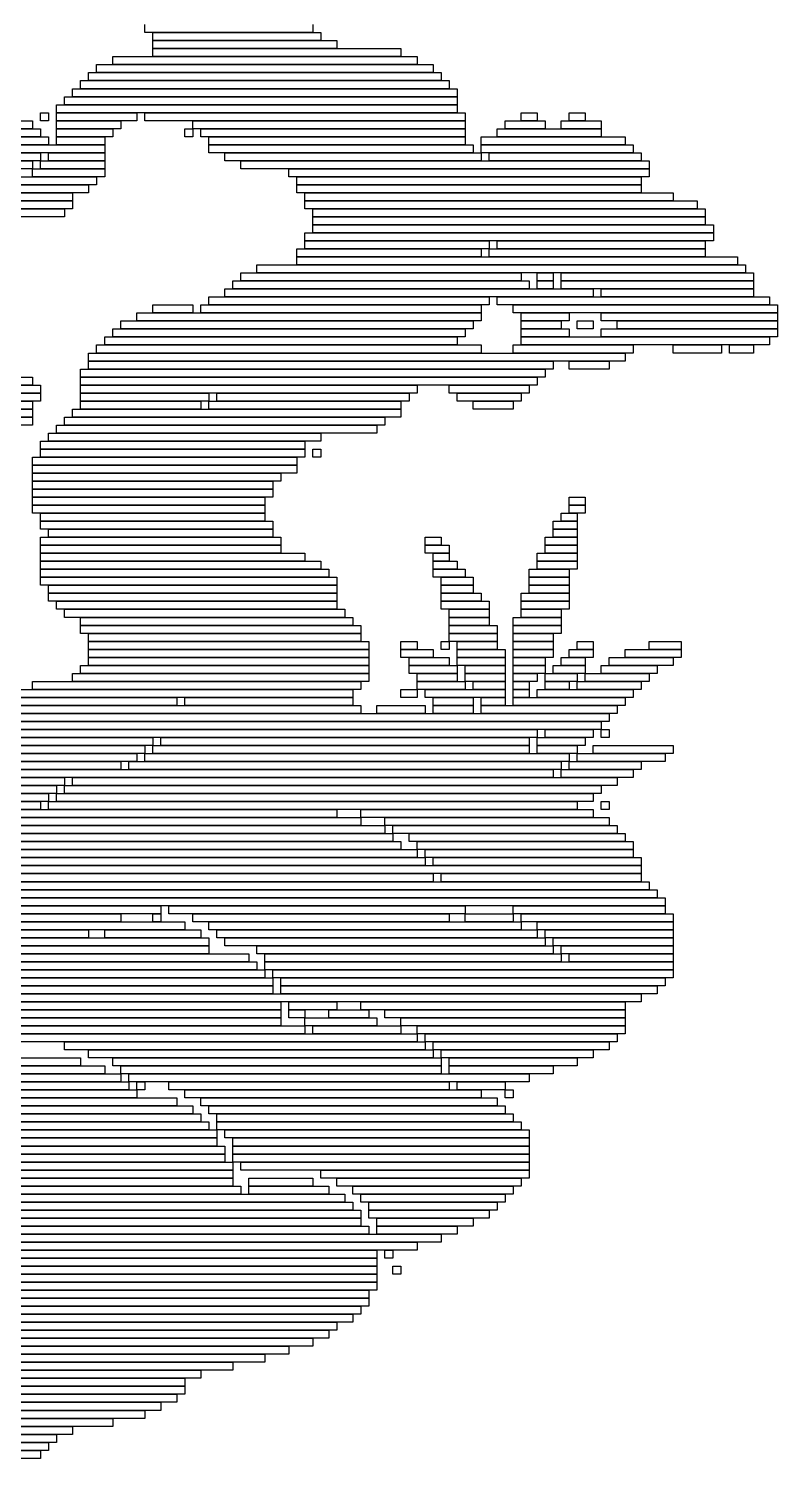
# Model space of a CAD drawing. Extents: x 290 to 734, y 306 to 705.
# Drawn here: x 638.5 to 732, y 331 to 509.5 of the extents above; entities that cross this region are included whole.
import ezdxf

# ---------------------------------------------------------------- set-up
doc = ezdxf.new("R2010")
doc.units = 0

msp = doc.modelspace()

# ---------------------------------------------------------------- linework, layer by layer
for p, q in [((653, 509), (653, 510)), ((674, 509), (653, 509)), ((654, 509), (675, 509)), ((654, 508), (654, 509)), ((674, 510), (674, 509)), ((675, 509), (675, 508)), ((675, 508), (654, 508)), ((654, 508), (677, 508)), ((654, 507), (654, 508)), ((677, 507), (654, 507)), ((654, 507), (685, 507)), ((654, 506), (654, 507)), ((677, 508), (677, 507)), ((685, 507), (685, 506)), ((649, 506), (687, 506)), ((649, 505), (649, 506)), ((685, 506), (654, 506)), ((687, 506), (687, 505)), ((646, 504), (690, 504)), ((646, 503), (646, 504)), ((647, 505), (689, 505)), ((647, 504), (647, 505)), ((689, 504), (647, 504)), ((687, 505), (649, 505)), ((689, 505), (689, 504)), ((690, 504), (690, 503)), ((644, 502), (692, 502)), ((644, 501), (644, 502)), ((645, 503), (691, 503)), ((645, 502), (645, 503)), ((691, 502), (645, 502)), ((690, 503), (646, 503)), ((691, 503), (691, 502)), ((692, 502), (692, 501)), ((642, 500), (692, 500)), ((642, 499), (642, 500)), ((643, 501), (692, 501)), ((643, 500), (643, 501)), ((692, 500), (643, 500)), ((692, 501), (644, 501)), ((692, 501), (692, 500)), ((692, 500), (692, 499)), ((640, 499), (641, 499)), ((640, 498), (640, 499)), ((641, 499), (641, 498)), ((692, 499), (642, 499)), ((642, 499), (652, 499)), ((642, 498), (642, 499)), ((652, 499), (652, 498)), ((653, 499), (693, 499)), ((653, 498), (653, 499)), ((693, 499), (693, 498)), ((700, 499), (702, 499)), ((700, 498), (700, 499)), ((702, 499), (702, 498)), ((706, 499), (708, 499)), ((706, 498), (706, 499)), ((708, 499), (708, 498)), ((599, 497), (640, 497)), ((602, 498), (639, 498)), ((639, 497), (602, 497)), ((639, 498), (639, 497)), ((641, 498), (640, 498)), ((640, 497), (640, 496)), ((652, 498), (642, 498)), ((642, 498), (650, 498)), ((642, 497), (642, 498)), ((650, 497), (642, 497)), ((642, 497), (649, 497)), ((642, 496), (642, 497)), ((649, 497), (649, 496)), ((650, 498), (650, 497)), ((693, 498), (653, 498)), ((658, 497), (659, 497)), ((658, 496), (658, 497)), ((659, 498), (693, 498)), ((659, 497), (659, 498)), ((693, 497), (659, 497)), ((659, 497), (659, 496)), ((660, 497), (693, 497)), ((660, 496), (660, 497)), ((693, 498), (693, 497)), ((693, 497), (693, 496)), ((697, 497), (710, 497)), ((697, 496), (697, 497)), ((698, 498), (703, 498)), ((698, 497), (698, 498)), ((703, 497), (698, 497)), ((702, 498), (700, 498)), ((703, 498), (703, 497)), ((705, 498), (710, 498)), ((705, 497), (705, 498)), ((710, 497), (705, 497)), ((708, 498), (706, 498)), ((710, 498), (710, 497)), ((710, 497), (710, 496)), ((597, 495), (648, 495)), ((640, 496), (599, 496)), ((602, 496), (641, 496)), ((641, 495), (602, 495)), ((641, 496), (641, 495)), ((649, 496), (642, 496)), ((642, 496), (648, 496)), ((642, 495), (642, 496)), ((648, 495), (642, 495)), ((648, 496), (648, 495)), ((648, 495), (648, 494)), ((659, 496), (658, 496)), ((693, 496), (660, 496)), ((661, 496), (693, 496)), ((661, 495), (661, 496)), ((693, 495), (661, 495)), ((661, 495), (694, 495)), ((661, 494), (661, 495)), ((693, 496), (693, 495)), ((694, 495), (694, 494)), ((695, 496), (713, 496)), ((695, 495), (695, 496)), ((713, 495), (695, 495)), ((695, 495), (714, 495)), ((695, 494), (695, 495)), ((710, 496), (697, 496)), ((713, 496), (713, 495)), ((714, 495), (714, 494)), ((596, 494), (640, 494)), ((640, 493), (596, 493)), ((596, 493), (639, 493)), ((648, 494), (597, 494)), ((639, 493), (639, 492)), ((640, 494), (640, 493)), ((640, 493), (648, 493)), ((640, 492), (640, 493)), ((641, 494), (648, 494)), ((641, 493), (641, 494)), ((648, 493), (641, 493)), ((648, 494), (648, 493)), ((648, 493), (648, 492)), ((694, 494), (661, 494)), ((663, 494), (695, 494)), ((663, 493), (663, 494)), ((695, 493), (663, 493)), ((665, 493), (716, 493)), ((665, 492), (665, 493)), ((714, 494), (695, 494)), ((695, 494), (695, 493)), ((696, 494), (715, 494)), ((696, 493), (696, 494)), ((715, 493), (696, 493)), ((715, 494), (715, 493)), ((716, 493), (716, 492)), ((639, 492), (596, 492)), ((635, 491), (647, 491)), ((639, 492), (648, 492)), ((639, 491), (639, 492)), ((648, 491), (639, 491)), ((648, 492), (640, 492)), ((647, 491), (647, 490)), ((648, 492), (648, 491)), ((716, 492), (665, 492)), ((671, 492), (716, 492)), ((671, 491), (671, 492)), ((716, 491), (671, 491)), ((672, 491), (715, 491)), ((672, 490), (672, 491)), ((715, 491), (715, 490)), ((716, 492), (716, 491)), ((631, 490), (646, 490)), ((647, 490), (635, 490)), ((646, 490), (646, 489)), ((715, 490), (672, 490)), ((672, 490), (715, 490)), ((672, 489), (672, 490)), ((715, 490), (715, 489)), ((630, 488), (644, 488)), ((646, 489), (631, 489)), ((631, 489), (644, 489)), ((644, 488), (631, 488)), ((644, 489), (644, 488)), ((644, 488), (644, 487)), ((715, 489), (672, 489)), ((673, 489), (719, 489)), ((673, 488), (673, 489)), ((719, 488), (673, 488)), ((673, 488), (722, 488)), ((673, 487), (673, 488)), ((719, 489), (719, 488)), ((722, 488), (722, 487)), ((618, 487), (643, 487)), ((643, 486), (618, 486)), ((644, 487), (630, 487)), ((643, 487), (643, 486)), ((722, 487), (673, 487)), ((674, 487), (723, 487)), ((674, 486), (674, 487)), ((723, 486), (674, 486)), ((674, 486), (723, 486)), ((674, 485), (674, 486)), ((723, 487), (723, 486)), ((723, 486), (723, 485)), ((673, 484), (724, 484)), ((673, 483), (673, 484)), ((723, 485), (674, 485)), ((674, 485), (724, 485)), ((674, 484), (674, 485)), ((724, 484), (674, 484)), ((724, 485), (724, 484)), ((724, 484), (724, 483)), ((672, 482), (695, 482)), ((672, 481), (672, 482)), ((724, 483), (673, 483)), ((673, 483), (696, 483)), ((673, 482), (673, 483)), ((696, 482), (673, 482)), ((695, 482), (695, 481)), ((696, 483), (696, 482)), ((696, 482), (723, 482)), ((696, 481), (696, 482)), ((697, 483), (723, 483)), ((697, 482), (697, 483)), ((723, 482), (697, 482)), ((723, 483), (723, 482)), ((723, 482), (723, 481)), ((695, 481), (672, 481)), ((672, 481), (727, 481)), ((672, 480), (672, 481)), ((723, 481), (696, 481)), ((727, 481), (727, 480)), ((665, 479), (700, 479)), ((665, 478), (665, 479)), ((667, 480), (728, 480)), ((667, 479), (667, 480)), ((728, 479), (667, 479)), ((727, 480), (672, 480)), ((700, 479), (700, 478)), ((702, 479), (704, 479)), ((702, 478), (702, 479)), ((704, 479), (704, 478)), ((705, 479), (729, 479)), ((705, 478), (705, 479)), ((728, 480), (728, 479)), ((729, 479), (729, 478)), ((663, 477), (709, 477)), ((663, 476), (663, 477)), ((664, 478), (701, 478)), ((664, 477), (664, 478)), ((701, 477), (664, 477)), ((700, 478), (665, 478)), ((701, 478), (701, 477)), ((704, 478), (702, 478)), ((702, 478), (704, 478)), ((702, 477), (702, 478)), ((704, 477), (702, 477)), ((704, 478), (704, 477)), ((729, 478), (705, 478)), ((705, 478), (729, 478)), ((705, 477), (705, 478)), ((729, 477), (705, 477)), ((709, 477), (709, 476)), ((710, 477), (729, 477)), ((710, 476), (710, 477)), ((729, 478), (729, 477)), ((729, 477), (729, 476)), ((654, 475), (659, 475)), ((654, 474), (654, 475)), ((659, 475), (659, 474)), ((660, 475), (695, 475)), ((660, 474), (660, 475)), ((661, 476), (696, 476)), ((661, 475), (661, 476)), ((696, 475), (661, 475)), ((709, 476), (663, 476)), ((695, 475), (695, 474)), ((696, 476), (696, 475)), ((697, 476), (731, 476)), ((697, 475), (697, 476)), ((731, 475), (697, 475)), ((699, 475), (732, 475)), ((699, 474), (699, 475)), ((729, 476), (710, 476)), ((731, 476), (731, 475)), ((732, 475), (732, 474)), ((652, 474), (695, 474)), ((652, 473), (652, 474)), ((659, 474), (654, 474)), ((695, 474), (660, 474)), ((695, 474), (695, 473)), ((732, 474), (699, 474)), ((700, 474), (706, 474)), ((700, 473), (700, 474)), ((706, 474), (706, 473)), ((710, 474), (732, 474)), ((710, 473), (710, 474)), ((732, 474), (732, 473)), ((649, 472), (693, 472)), ((649, 471), (649, 472)), ((650, 473), (694, 473)), ((650, 472), (650, 473)), ((694, 472), (650, 472)), ((695, 473), (652, 473)), ((693, 472), (693, 471)), ((694, 473), (694, 472)), ((706, 473), (700, 473)), ((700, 473), (705, 473)), ((700, 472), (700, 473)), ((705, 472), (700, 472)), ((700, 472), (706, 472)), ((700, 471), (700, 472)), ((705, 473), (705, 472)), ((706, 472), (706, 471)), ((707, 473), (709, 473)), ((707, 472), (707, 473)), ((709, 472), (707, 472)), ((709, 473), (709, 472)), ((732, 473), (710, 473)), ((710, 472), (732, 472)), ((710, 471), (710, 472)), ((712, 473), (732, 473)), ((712, 472), (712, 473)), ((732, 472), (712, 472)), ((732, 473), (732, 472)), ((732, 472), (732, 471)), ((647, 470), (695, 470)), ((647, 469), (647, 470)), ((648, 471), (692, 471)), ((648, 470), (648, 471)), ((692, 470), (648, 470)), ((693, 471), (649, 471)), ((692, 471), (692, 470)), ((695, 470), (695, 469)), ((699, 470), (714, 470)), ((699, 469), (699, 470)), ((706, 471), (700, 471)), ((700, 471), (731, 471)), ((700, 470), (700, 471)), ((731, 470), (700, 470)), ((732, 471), (710, 471)), ((714, 470), (714, 469)), ((719, 470), (725, 470)), ((719, 469), (719, 470)), ((725, 470), (725, 469)), ((726, 470), (729, 470)), ((726, 469), (726, 470)), ((729, 470), (729, 469)), ((731, 471), (731, 470)), ((646, 469), (713, 469)), ((646, 468), (646, 469)), ((713, 468), (646, 468)), ((646, 468), (704, 468)), ((646, 467), (646, 468)), ((695, 469), (647, 469)), ((714, 469), (699, 469)), ((704, 468), (704, 467)), ((706, 468), (711, 468)), ((706, 467), (706, 468)), ((711, 468), (711, 467)), ((713, 469), (713, 468)), ((725, 469), (719, 469)), ((729, 469), (726, 469)), ((635, 466), (639, 466)), ((639, 466), (639, 465)), ((645, 467), (703, 467)), ((645, 466), (645, 467)), ((703, 466), (645, 466)), ((645, 466), (702, 466)), ((645, 465), (645, 466)), ((704, 467), (646, 467)), ((702, 466), (702, 465)), ((703, 467), (703, 466)), ((711, 467), (706, 467)), ((634, 465), (640, 465)), ((639, 465), (635, 465)), ((640, 465), (640, 464)), ((702, 465), (645, 465)), ((645, 465), (687, 465)), ((645, 464), (645, 465)), ((687, 465), (687, 464)), ((691, 465), (701, 465)), ((691, 464), (691, 465)), ((701, 465), (701, 464)), ((588, 464), (640, 464)), ((640, 463), (588, 463)), ((588, 463), (639, 463)), ((640, 464), (634, 464)), ((639, 463), (639, 462)), ((640, 464), (640, 463)), ((687, 464), (645, 464)), ((645, 464), (661, 464)), ((645, 463), (645, 464)), ((661, 463), (645, 463)), ((645, 463), (660, 463)), ((645, 462), (645, 463)), ((660, 463), (660, 462)), ((661, 464), (661, 463)), ((661, 463), (685, 463)), ((661, 462), (661, 463)), ((662, 464), (686, 464)), ((662, 463), (662, 464)), ((686, 463), (662, 463)), ((685, 463), (685, 462)), ((686, 464), (686, 463)), ((701, 464), (691, 464)), ((692, 464), (700, 464)), ((692, 463), (692, 464)), ((700, 463), (692, 463)), ((694, 463), (699, 463)), ((694, 462), (694, 463)), ((699, 463), (699, 462)), ((700, 464), (700, 463)), ((639, 462), (588, 462)), ((588, 462), (639, 462)), ((639, 461), (588, 461)), ((589, 461), (639, 461)), ((639, 462), (639, 461)), ((639, 461), (639, 460)), ((643, 461), (683, 461)), ((643, 460), (643, 461)), ((644, 462), (685, 462)), ((644, 461), (644, 462)), ((685, 461), (644, 461)), ((660, 462), (645, 462)), ((685, 462), (661, 462)), ((683, 461), (683, 460)), ((685, 462), (685, 461)), ((699, 462), (694, 462)), ((639, 460), (589, 460)), ((641, 459), (675, 459)), ((641, 458), (641, 459)), ((642, 460), (682, 460)), ((642, 459), (642, 460)), ((682, 459), (642, 459)), ((683, 460), (643, 460)), ((675, 459), (675, 458)), ((682, 460), (682, 459)), ((640, 458), (673, 458)), ((640, 457), (640, 458)), ((673, 457), (640, 457)), ((640, 457), (673, 457)), ((640, 456), (640, 457)), ((675, 458), (641, 458)), ((673, 458), (673, 457)), ((673, 457), (673, 456)), ((674, 457), (675, 457)), ((674, 456), (674, 457)), ((675, 457), (675, 456)), ((639, 456), (672, 456)), ((639, 455), (639, 456)), ((673, 456), (640, 456)), ((672, 456), (672, 455)), ((675, 456), (674, 456)), ((672, 455), (639, 455)), ((639, 455), (672, 455)), ((639, 454), (639, 455)), ((672, 454), (639, 454)), ((639, 454), (670, 454)), ((639, 453), (639, 454)), ((670, 454), (670, 453)), ((672, 455), (672, 454)), ((670, 453), (639, 453)), ((639, 453), (669, 453)), ((639, 452), (639, 453)), ((669, 452), (639, 452)), ((639, 452), (669, 452)), ((639, 451), (639, 452)), ((669, 453), (669, 452)), ((669, 452), (669, 451)), ((669, 451), (639, 451)), ((639, 451), (668, 451)), ((639, 450), (639, 451)), ((668, 450), (639, 450)), ((639, 450), (668, 450)), ((639, 449), (639, 450)), ((668, 451), (668, 450)), ((668, 450), (668, 449)), ((706, 451), (708, 451)), ((706, 450), (706, 451)), ((708, 450), (706, 450)), ((706, 450), (708, 450)), ((706, 449), (706, 450)), ((708, 451), (708, 450)), ((708, 450), (708, 449)), ((668, 449), (639, 449)), ((640, 449), (668, 449)), ((640, 448), (640, 449)), ((668, 449), (668, 448)), ((705, 449), (707, 449)), ((705, 448), (705, 449)), ((708, 449), (706, 449)), ((707, 449), (707, 448)), ((668, 448), (640, 448)), ((640, 448), (669, 448)), ((640, 447), (640, 448)), ((669, 447), (640, 447)), ((641, 447), (669, 447)), ((641, 446), (641, 447)), ((669, 448), (669, 447)), ((669, 447), (669, 446)), ((704, 448), (707, 448)), ((704, 447), (704, 448)), ((707, 447), (704, 447)), ((704, 447), (707, 447)), ((704, 446), (704, 447)), ((707, 448), (705, 448)), ((707, 448), (707, 447)), ((707, 447), (707, 446)), ((640, 446), (670, 446)), ((640, 445), (640, 446)), ((670, 445), (640, 445)), ((640, 445), (670, 445)), ((640, 444), (640, 445)), ((669, 446), (641, 446)), ((670, 446), (670, 445)), ((670, 445), (670, 444)), ((688, 446), (690, 446)), ((688, 445), (688, 446)), ((690, 445), (688, 445)), ((688, 445), (691, 445)), ((688, 444), (688, 445)), ((690, 446), (690, 445)), ((691, 445), (691, 444)), ((703, 446), (707, 446)), ((703, 445), (703, 446)), ((707, 445), (703, 445)), ((703, 445), (707, 445)), ((703, 444), (703, 445)), ((707, 446), (704, 446)), ((707, 446), (707, 445)), ((707, 445), (707, 444)), ((670, 444), (640, 444)), ((640, 444), (673, 444)), ((640, 443), (640, 444)), ((673, 443), (640, 443)), ((640, 443), (675, 443)), ((640, 442), (640, 443)), ((673, 444), (673, 443)), ((675, 443), (675, 442)), ((691, 444), (688, 444)), ((689, 444), (691, 444)), ((689, 443), (689, 444)), ((691, 443), (689, 443)), ((689, 443), (692, 443)), ((689, 442), (689, 443)), ((691, 444), (691, 443)), ((692, 443), (692, 442)), ((702, 444), (707, 444)), ((702, 443), (702, 444)), ((707, 443), (702, 443)), ((702, 443), (707, 443)), ((702, 442), (702, 443)), ((707, 444), (703, 444)), ((707, 444), (707, 443)), ((707, 443), (707, 442)), ((675, 442), (640, 442)), ((640, 442), (676, 442)), ((640, 441), (640, 442)), ((676, 441), (640, 441)), ((640, 441), (677, 441)), ((640, 440), (640, 441)), ((676, 442), (676, 441)), ((677, 441), (677, 440)), ((692, 442), (689, 442)), ((689, 442), (693, 442)), ((689, 441), (689, 442)), ((693, 441), (689, 441)), ((690, 441), (694, 441)), ((690, 440), (690, 441)), ((693, 442), (693, 441)), ((694, 441), (694, 440)), ((701, 442), (706, 442)), ((701, 441), (701, 442)), ((706, 441), (701, 441)), ((701, 441), (706, 441)), ((701, 440), (701, 441)), ((707, 442), (702, 442)), ((706, 442), (706, 441)), ((706, 441), (706, 440)), ((677, 440), (640, 440)), ((641, 440), (677, 440)), ((641, 439), (641, 440)), ((677, 440), (677, 439)), ((694, 440), (690, 440)), ((690, 440), (694, 440)), ((690, 439), (690, 440)), ((694, 440), (694, 439)), ((706, 440), (701, 440)), ((701, 440), (706, 440)), ((701, 439), (701, 440)), ((706, 440), (706, 439)), ((677, 439), (641, 439)), ((641, 439), (677, 439)), ((641, 438), (641, 439)), ((677, 438), (641, 438)), ((642, 438), (677, 438)), ((642, 437), (642, 438)), ((677, 439), (677, 438)), ((677, 438), (677, 437)), ((694, 439), (690, 439)), ((690, 439), (695, 439)), ((690, 438), (690, 439)), ((695, 438), (690, 438)), ((690, 438), (696, 438)), ((690, 437), (690, 438)), ((695, 439), (695, 438)), ((696, 438), (696, 437)), ((700, 439), (706, 439)), ((700, 438), (700, 439)), ((706, 438), (700, 438)), ((700, 438), (706, 438)), ((700, 437), (700, 438)), ((706, 439), (701, 439)), ((706, 439), (706, 438)), ((706, 438), (706, 437)), ((677, 437), (642, 437)), ((643, 437), (678, 437)), ((643, 436), (643, 437)), ((678, 436), (643, 436)), ((645, 436), (679, 436)), ((645, 435), (645, 436)), ((678, 437), (678, 436)), ((679, 436), (679, 435)), ((696, 437), (690, 437)), ((691, 437), (696, 437)), ((691, 436), (691, 437)), ((696, 436), (691, 436)), ((691, 436), (696, 436)), ((691, 435), (691, 436)), ((696, 437), (696, 436)), ((696, 436), (696, 435)), ((699, 436), (705, 436)), ((699, 435), (699, 436)), ((706, 437), (700, 437)), ((700, 437), (705, 437)), ((700, 436), (700, 437)), ((705, 436), (700, 436)), ((705, 437), (705, 436)), ((705, 436), (705, 435)), ((679, 435), (645, 435)), ((645, 435), (680, 435)), ((645, 434), (645, 435)), ((680, 434), (645, 434)), ((646, 434), (680, 434)), ((646, 433), (646, 434)), ((680, 435), (680, 434)), ((680, 434), (680, 433)), ((696, 435), (691, 435)), ((691, 435), (697, 435)), ((691, 434), (691, 435)), ((697, 434), (691, 434)), ((691, 434), (697, 434)), ((691, 433), (691, 434)), ((697, 435), (697, 434)), ((697, 434), (697, 433)), ((705, 435), (699, 435)), ((699, 435), (705, 435)), ((699, 434), (699, 435)), ((705, 434), (699, 434)), ((699, 434), (704, 434)), ((699, 433), (699, 434)), ((704, 434), (704, 433)), ((705, 435), (705, 434)), ((680, 433), (646, 433)), ((646, 433), (681, 433)), ((646, 432), (646, 433)), ((681, 432), (646, 432)), ((646, 432), (681, 432)), ((646, 431), (646, 432)), ((681, 433), (681, 432)), ((681, 432), (681, 431)), ((685, 433), (687, 433)), ((685, 432), (685, 433)), ((687, 432), (685, 432)), ((685, 432), (689, 432)), ((685, 431), (685, 432)), ((687, 433), (687, 432)), ((689, 432), (689, 431)), ((690, 433), (691, 433)), ((690, 432), (690, 433)), ((691, 432), (690, 432)), ((697, 433), (691, 433)), ((691, 433), (691, 432)), ((692, 433), (697, 433)), ((692, 432), (692, 433)), ((697, 432), (692, 432)), ((692, 432), (698, 432)), ((692, 431), (692, 432)), ((697, 433), (697, 432)), ((698, 432), (698, 431)), ((704, 433), (699, 433)), ((699, 433), (704, 433)), ((699, 432), (699, 433)), ((704, 432), (699, 432)), ((699, 432), (704, 432)), ((699, 431), (699, 432)), ((704, 433), (704, 432)), ((704, 432), (704, 431)), ((706, 432), (709, 432)), ((706, 431), (706, 432)), ((707, 433), (709, 433)), ((707, 432), (707, 433)), ((709, 432), (707, 432)), ((709, 433), (709, 432)), ((709, 432), (709, 431)), ((713, 432), (720, 432)), ((713, 431), (713, 432)), ((716, 433), (720, 433)), ((716, 432), (716, 433)), ((720, 432), (716, 432)), ((720, 433), (720, 432)), ((720, 432), (720, 431)), ((681, 431), (646, 431)), ((646, 431), (681, 431)), ((646, 430), (646, 431)), ((681, 431), (681, 430)), ((689, 431), (685, 431)), ((686, 431), (691, 431)), ((686, 430), (686, 431)), ((691, 431), (691, 430)), ((698, 431), (692, 431)), ((692, 431), (698, 431)), ((692, 430), (692, 431)), ((698, 431), (698, 430)), ((704, 431), (699, 431)), ((699, 431), (703, 431)), ((699, 430), (699, 431)), ((703, 431), (703, 430)), ((705, 431), (708, 431)), ((705, 430), (705, 431)), ((709, 431), (706, 431)), ((708, 431), (708, 430)), ((711, 431), (719, 431)), ((711, 430), (711, 431)), ((720, 431), (713, 431)), ((719, 431), (719, 430)), ((644, 429), (681, 429)), ((644, 428), (644, 429)), ((645, 430), (681, 430)), ((645, 429), (645, 430)), ((681, 429), (645, 429)), ((681, 430), (646, 430)), ((681, 430), (681, 429)), ((681, 429), (681, 428)), ((691, 430), (686, 430)), ((686, 430), (692, 430)), ((686, 429), (686, 430)), ((692, 429), (686, 429)), ((687, 429), (692, 429)), ((687, 428), (687, 429)), ((698, 430), (692, 430)), ((692, 430), (692, 429)), ((692, 429), (692, 428)), ((693, 430), (698, 430)), ((693, 429), (693, 430)), ((698, 429), (693, 429)), ((693, 429), (698, 429)), ((693, 428), (693, 429)), ((698, 430), (698, 429)), ((698, 429), (698, 428)), ((703, 430), (699, 430)), ((699, 430), (703, 430)), ((699, 429), (699, 430)), ((703, 429), (699, 429)), ((699, 429), (702, 429)), ((699, 428), (699, 429)), ((702, 429), (702, 428)), ((703, 430), (703, 429)), ((703, 429), (707, 429)), ((703, 428), (703, 429)), ((704, 430), (708, 430)), ((704, 429), (704, 430)), ((708, 429), (704, 429)), ((708, 430), (705, 430)), ((707, 429), (707, 428)), ((708, 430), (708, 429)), ((708, 429), (716, 429)), ((708, 428), (708, 429)), ((710, 430), (717, 430)), ((710, 429), (710, 430)), ((717, 429), (710, 429)), ((719, 430), (711, 430)), ((716, 429), (716, 428)), ((717, 430), (717, 429)), ((637, 427), (679, 427)), ((639, 428), (680, 428)), ((639, 427), (639, 428)), ((680, 427), (639, 427)), ((681, 428), (644, 428)), ((679, 427), (679, 426)), ((680, 428), (680, 427)), ((685, 427), (687, 427)), ((685, 426), (685, 427)), ((692, 428), (687, 428)), ((687, 428), (693, 428)), ((687, 427), (687, 428)), ((693, 427), (687, 427)), ((687, 427), (687, 426)), ((688, 427), (698, 427)), ((688, 426), (688, 427)), ((698, 428), (693, 428)), ((693, 428), (693, 427)), ((694, 428), (698, 428)), ((694, 427), (694, 428)), ((698, 427), (694, 427)), ((698, 428), (698, 427)), ((698, 427), (698, 426)), ((702, 428), (699, 428)), ((699, 428), (701, 428)), ((699, 427), (699, 428)), ((701, 427), (699, 427)), ((699, 427), (701, 427)), ((699, 426), (699, 427)), ((701, 428), (701, 427)), ((701, 427), (701, 426)), ((702, 427), (714, 427)), ((702, 426), (702, 427)), ((707, 428), (703, 428)), ((703, 428), (706, 428)), ((703, 427), (703, 428)), ((706, 427), (703, 427)), ((706, 428), (706, 427)), ((707, 428), (715, 428)), ((707, 427), (707, 428)), ((715, 427), (707, 427)), ((716, 428), (708, 428)), ((714, 427), (714, 426)), ((715, 428), (715, 427)), ((636, 426), (657, 426)), ((657, 425), (636, 425)), ((636, 425), (680, 425)), ((679, 426), (637, 426)), ((657, 426), (657, 425)), ((658, 426), (679, 426)), ((658, 425), (658, 426)), ((679, 425), (658, 425)), ((679, 426), (679, 425)), ((680, 425), (680, 424)), ((682, 425), (688, 425)), ((682, 424), (682, 425)), ((687, 426), (685, 426)), ((698, 426), (688, 426)), ((688, 425), (688, 424)), ((689, 426), (694, 426)), ((689, 425), (689, 426)), ((694, 425), (689, 425)), ((689, 425), (694, 425)), ((689, 424), (689, 425)), ((694, 426), (694, 425)), ((694, 425), (694, 424)), ((695, 426), (698, 426)), ((695, 425), (695, 426)), ((698, 425), (695, 425)), ((695, 425), (712, 425)), ((695, 424), (695, 425)), ((698, 426), (698, 425)), ((701, 426), (699, 426)), ((699, 426), (713, 426)), ((699, 425), (699, 426)), ((713, 425), (699, 425)), ((714, 426), (702, 426)), ((712, 425), (712, 424)), ((713, 426), (713, 425)), ((635, 424), (711, 424)), ((680, 424), (636, 424)), ((688, 424), (682, 424)), ((694, 424), (689, 424)), ((712, 424), (695, 424)), ((711, 424), (711, 423)), ((634, 422), (702, 422)), ((711, 423), (635, 423)), ((635, 423), (710, 423)), ((710, 422), (635, 422)), ((702, 422), (702, 421)), ((703, 422), (709, 422)), ((703, 421), (703, 422)), ((709, 422), (709, 421)), ((710, 423), (710, 422)), ((710, 422), (711, 422)), ((710, 421), (710, 422)), ((711, 422), (711, 421)), ((629, 420), (653, 420)), ((702, 421), (634, 421)), ((634, 421), (654, 421)), ((654, 420), (634, 420)), ((653, 420), (653, 419)), ((654, 421), (654, 420)), ((654, 420), (701, 420)), ((654, 419), (654, 420)), ((655, 421), (701, 421)), ((655, 420), (655, 421)), ((701, 420), (655, 420)), ((701, 421), (701, 420)), ((701, 420), (701, 419)), ((702, 421), (708, 421)), ((702, 420), (702, 421)), ((708, 420), (702, 420)), ((702, 420), (707, 420)), ((702, 419), (702, 420)), ((709, 421), (703, 421)), ((707, 420), (707, 419)), ((708, 421), (708, 420)), ((709, 420), (719, 420)), ((709, 419), (709, 420)), ((711, 421), (710, 421)), ((719, 420), (719, 419)), ((625, 418), (650, 418)), ((626, 419), (652, 419)), ((652, 418), (626, 418)), ((653, 419), (629, 419)), ((650, 418), (650, 417)), ((651, 418), (705, 418)), ((651, 417), (651, 418)), ((652, 419), (652, 418)), ((653, 419), (706, 419)), ((653, 418), (653, 419)), ((706, 418), (653, 418)), ((701, 419), (654, 419)), ((707, 419), (702, 419)), ((705, 418), (705, 417)), ((706, 419), (706, 418)), ((706, 418), (715, 418)), ((706, 417), (706, 418)), ((707, 419), (718, 419)), ((707, 418), (707, 419)), ((718, 418), (707, 418)), ((719, 419), (709, 419)), ((715, 418), (715, 417)), ((718, 419), (718, 418)), ((623, 416), (643, 416)), ((624, 417), (704, 417)), ((704, 416), (624, 416)), ((650, 417), (625, 417)), ((643, 416), (643, 415)), ((644, 416), (712, 416)), ((644, 415), (644, 416)), ((705, 417), (651, 417)), ((704, 417), (704, 416)), ((705, 417), (714, 417)), ((705, 416), (705, 417)), ((714, 416), (705, 416)), ((715, 417), (706, 417)), ((712, 416), (712, 415)), ((714, 417), (714, 416)), ((643, 415), (623, 415)), ((623, 415), (642, 415)), ((642, 415), (642, 414)), ((643, 415), (710, 415)), ((643, 414), (643, 415)), ((712, 415), (644, 415)), ((710, 415), (710, 414)), ((642, 414), (623, 414)), ((624, 414), (641, 414)), ((641, 413), (624, 413)), ((624, 413), (640, 413)), ((640, 413), (640, 412)), ((641, 414), (641, 413)), ((641, 413), (707, 413)), ((641, 412), (641, 413)), ((642, 414), (709, 414)), ((642, 413), (642, 414)), ((709, 413), (642, 413)), ((710, 414), (643, 414)), ((707, 413), (707, 412)), ((709, 414), (709, 413)), ((710, 413), (711, 413)), ((710, 412), (710, 413)), ((711, 413), (711, 412)), ((640, 412), (624, 412)), ((624, 412), (677, 412)), ((677, 411), (624, 411)), ((624, 411), (680, 411)), ((707, 412), (641, 412)), ((677, 412), (677, 411)), ((680, 412), (709, 412)), ((680, 411), (680, 412)), ((709, 411), (680, 411)), ((680, 411), (680, 410)), ((683, 411), (711, 411)), ((683, 410), (683, 411)), ((709, 412), (709, 411)), ((711, 412), (710, 412)), ((711, 411), (711, 410)), ((680, 410), (624, 410)), ((624, 410), (683, 410)), ((683, 409), (624, 409)), ((625, 409), (684, 409)), ((711, 410), (683, 410)), ((683, 410), (683, 409)), ((684, 410), (712, 410)), ((684, 409), (684, 410)), ((712, 409), (684, 409)), ((684, 409), (684, 408)), ((686, 409), (713, 409)), ((686, 408), (686, 409)), ((712, 410), (712, 409)), ((713, 409), (713, 408)), ((684, 408), (625, 408)), ((625, 408), (685, 408)), ((685, 407), (625, 407)), ((625, 407), (687, 407)), ((685, 408), (685, 407)), ((713, 408), (686, 408)), ((687, 408), (714, 408)), ((687, 407), (687, 408)), ((714, 407), (687, 407)), ((687, 407), (687, 406)), ((688, 407), (714, 407)), ((688, 406), (688, 407)), ((714, 408), (714, 407)), ((714, 407), (714, 406)), ((687, 406), (625, 406)), ((626, 406), (688, 406)), ((714, 406), (688, 406)), ((688, 406), (688, 405)), ((689, 406), (715, 406)), ((689, 405), (689, 406)), ((715, 406), (715, 405)), ((688, 405), (626, 405)), ((627, 405), (715, 405)), ((715, 404), (627, 404)), ((629, 404), (689, 404)), ((715, 405), (689, 405)), ((689, 404), (689, 403)), ((690, 404), (715, 404)), ((690, 403), (690, 404)), ((715, 405), (715, 404)), ((715, 404), (715, 403)), ((689, 403), (629, 403)), ((629, 403), (716, 403)), ((716, 402), (629, 402)), ((629, 402), (717, 402)), ((715, 403), (690, 403)), ((716, 403), (716, 402)), ((717, 402), (717, 401)), ((599, 400), (655, 400)), ((717, 401), (629, 401)), ((629, 401), (718, 401)), ((718, 400), (629, 400)), ((655, 400), (655, 399)), ((656, 400), (693, 400)), ((656, 399), (656, 400)), ((693, 400), (693, 399)), ((699, 400), (718, 400)), ((699, 399), (699, 400)), ((718, 401), (718, 400)), ((718, 400), (718, 399)), ((655, 399), (599, 399)), ((630, 399), (650, 399)), ((650, 399), (650, 398)), ((654, 399), (655, 399)), ((654, 398), (654, 399)), ((655, 399), (655, 398)), ((693, 399), (656, 399)), ((659, 399), (691, 399)), ((659, 398), (659, 399)), ((691, 399), (691, 398)), ((693, 399), (699, 399)), ((693, 398), (693, 399)), ((718, 399), (699, 399)), ((699, 399), (699, 398)), ((700, 399), (719, 399)), ((700, 398), (700, 399)), ((719, 399), (719, 398)), ((650, 398), (630, 398)), ((633, 398), (658, 398)), ((658, 397), (633, 397)), ((634, 397), (646, 397)), ((646, 397), (646, 396)), ((648, 397), (660, 397)), ((648, 396), (648, 397)), ((655, 398), (654, 398)), ((658, 398), (658, 397)), ((691, 398), (659, 398)), ((660, 397), (660, 396)), ((661, 398), (700, 398)), ((661, 397), (661, 398)), ((700, 397), (661, 397)), ((662, 397), (702, 397)), ((662, 396), (662, 397)), ((699, 398), (693, 398)), ((719, 398), (700, 398)), ((700, 398), (700, 397)), ((702, 398), (719, 398)), ((702, 397), (702, 398)), ((719, 397), (702, 397)), ((702, 397), (702, 396)), ((703, 397), (719, 397)), ((703, 396), (703, 397)), ((719, 398), (719, 397)), ((719, 397), (719, 396)), ((646, 396), (634, 396)), ((635, 396), (661, 396)), ((661, 395), (635, 395)), ((635, 395), (661, 395)), ((660, 396), (648, 396)), ((661, 396), (661, 395)), ((661, 395), (661, 394)), ((702, 396), (662, 396)), ((663, 396), (703, 396)), ((663, 395), (663, 396)), ((703, 395), (663, 395)), ((667, 395), (704, 395)), ((667, 394), (667, 395)), ((719, 396), (703, 396)), ((703, 396), (703, 395)), ((704, 396), (719, 396)), ((704, 395), (704, 396)), ((719, 395), (704, 395)), ((704, 395), (704, 394)), ((705, 395), (719, 395)), ((705, 394), (705, 395)), ((719, 396), (719, 395)), ((719, 395), (719, 394)), ((593, 394), (666, 394)), ((666, 393), (593, 393)), ((593, 393), (667, 393)), ((661, 394), (635, 394)), ((666, 394), (666, 393)), ((704, 394), (667, 394)), ((667, 393), (667, 392)), ((668, 394), (705, 394)), ((668, 393), (668, 394)), ((705, 393), (668, 393)), ((668, 393), (719, 393)), ((668, 392), (668, 393)), ((719, 394), (705, 394)), ((705, 394), (705, 393)), ((706, 394), (719, 394)), ((706, 393), (706, 394)), ((719, 393), (706, 393)), ((719, 394), (719, 393)), ((719, 393), (719, 392)), ((667, 392), (593, 392)), ((593, 392), (668, 392)), ((668, 391), (593, 391)), ((593, 391), (669, 391)), ((719, 392), (668, 392)), ((668, 392), (668, 391)), ((669, 392), (719, 392)), ((669, 391), (669, 392)), ((719, 391), (669, 391)), ((669, 391), (669, 390)), ((670, 391), (718, 391)), ((670, 390), (670, 391)), ((718, 391), (718, 390)), ((719, 392), (719, 391)), ((669, 390), (593, 390)), ((636, 390), (669, 390)), ((669, 390), (669, 389)), ((718, 390), (670, 390)), ((670, 390), (717, 390)), ((670, 389), (670, 390)), ((717, 390), (717, 389)), ((593, 389), (715, 389)), ((715, 388), (593, 388)), ((593, 388), (670, 388)), ((669, 389), (636, 389)), ((717, 389), (670, 389)), ((670, 388), (670, 387)), ((671, 388), (677, 388)), ((671, 387), (671, 388)), ((677, 388), (677, 387)), ((680, 388), (713, 388)), ((680, 387), (680, 388)), ((713, 388), (713, 387)), ((715, 389), (715, 388)), ((588, 386), (670, 386)), ((670, 387), (593, 387)), ((593, 387), (670, 387)), ((670, 386), (593, 386)), ((670, 387), (670, 386)), ((670, 386), (670, 385)), ((677, 387), (671, 387)), ((671, 387), (673, 387)), ((671, 386), (671, 387)), ((673, 386), (671, 386)), ((673, 387), (673, 386)), ((673, 386), (682, 386)), ((673, 385), (673, 386)), ((676, 387), (681, 387)), ((676, 386), (676, 387)), ((681, 386), (676, 386)), ((713, 387), (680, 387)), ((681, 387), (681, 386)), ((682, 386), (682, 385)), ((683, 387), (713, 387)), ((683, 386), (683, 387)), ((713, 386), (683, 386)), ((685, 386), (713, 386)), ((685, 385), (685, 386)), ((713, 387), (713, 386)), ((713, 386), (713, 385)), ((670, 385), (588, 385)), ((588, 385), (673, 385)), ((673, 384), (588, 384)), ((588, 384), (687, 384)), ((682, 385), (673, 385)), ((673, 385), (673, 384)), ((674, 385), (685, 385)), ((674, 384), (674, 385)), ((685, 384), (674, 384)), ((713, 385), (685, 385)), ((685, 385), (685, 384)), ((687, 385), (713, 385)), ((687, 384), (687, 385)), ((713, 384), (687, 384)), ((687, 384), (687, 383)), ((688, 384), (712, 384)), ((688, 383), (688, 384)), ((712, 384), (712, 383)), ((713, 385), (713, 384)), ((687, 383), (588, 383)), ((643, 383), (688, 383)), ((643, 382), (643, 383)), ((688, 382), (643, 382)), ((646, 382), (689, 382)), ((646, 381), (646, 382)), ((712, 383), (688, 383)), ((688, 383), (688, 382)), ((689, 383), (711, 383)), ((689, 382), (689, 383)), ((711, 382), (689, 382)), ((689, 382), (689, 381)), ((690, 382), (709, 382)), ((690, 381), (690, 382)), ((709, 382), (709, 381)), ((711, 383), (711, 382)), ((636, 381), (645, 381)), ((645, 381), (645, 380)), ((689, 381), (646, 381)), ((649, 381), (690, 381)), ((649, 380), (649, 381)), ((709, 381), (690, 381)), ((690, 381), (690, 380)), ((691, 381), (707, 381)), ((691, 380), (691, 381)), ((707, 381), (707, 380)), ((632, 379), (650, 379)), ((634, 380), (648, 380)), ((648, 379), (634, 379)), ((645, 380), (636, 380)), ((648, 380), (648, 379)), ((690, 380), (649, 380)), ((650, 380), (690, 380)), ((650, 379), (650, 380)), ((690, 379), (650, 379)), ((650, 379), (650, 378)), ((651, 379), (701, 379)), ((651, 378), (651, 379)), ((690, 380), (690, 379)), ((707, 380), (691, 380)), ((691, 380), (704, 380)), ((691, 379), (691, 380)), ((704, 379), (691, 379)), ((701, 379), (701, 378)), ((704, 380), (704, 379)), ((628, 377), (652, 377)), ((630, 378), (651, 378)), ((651, 377), (630, 377)), ((650, 378), (632, 378)), ((701, 378), (651, 378)), ((651, 378), (651, 377)), ((652, 378), (653, 378)), ((652, 377), (652, 378)), ((653, 377), (652, 377)), ((652, 377), (652, 376)), ((653, 378), (653, 377)), ((656, 378), (691, 378)), ((656, 377), (656, 378)), ((691, 377), (656, 377)), ((658, 377), (695, 377)), ((658, 376), (658, 377)), ((691, 378), (691, 377)), ((692, 378), (698, 378)), ((692, 377), (692, 378)), ((698, 377), (692, 377)), ((695, 377), (695, 376)), ((698, 378), (698, 377)), ((698, 377), (699, 377)), ((698, 376), (698, 377)), ((699, 377), (699, 376)), ((627, 375), (659, 375)), ((652, 376), (628, 376)), ((628, 376), (657, 376)), ((657, 375), (628, 375)), ((657, 376), (657, 375)), ((695, 376), (658, 376)), ((659, 375), (659, 374)), ((660, 376), (697, 376)), ((660, 375), (660, 376)), ((697, 375), (660, 375)), ((661, 375), (698, 375)), ((661, 374), (661, 375)), ((697, 376), (697, 375)), ((699, 376), (698, 376)), ((698, 375), (698, 374)), ((626, 374), (660, 374)), ((659, 374), (627, 374)), ((660, 374), (660, 373)), ((698, 374), (661, 374)), ((662, 374), (699, 374)), ((662, 373), (662, 374)), ((699, 374), (699, 373)), ((619, 372), (662, 372)), ((625, 373), (661, 373)), ((661, 372), (625, 372)), ((660, 373), (626, 373)), ((661, 373), (661, 372)), ((699, 373), (662, 373)), ((662, 373), (700, 373)), ((662, 372), (662, 373)), ((700, 372), (662, 372)), ((662, 372), (662, 371)), ((663, 372), (701, 372)), ((663, 371), (663, 372)), ((700, 373), (700, 372)), ((701, 372), (701, 371)), ((616, 370), (663, 370)), ((618, 371), (662, 371)), ((662, 370), (618, 370)), ((662, 371), (619, 371)), ((662, 371), (662, 370)), ((701, 371), (663, 371)), ((663, 370), (663, 369)), ((664, 371), (701, 371)), ((664, 370), (664, 371)), ((701, 370), (664, 370)), ((664, 370), (701, 370)), ((664, 369), (664, 370)), ((701, 371), (701, 370)), ((701, 370), (701, 369)), ((615, 368), (664, 368)), ((663, 369), (616, 369)), ((616, 369), (663, 369)), ((663, 368), (616, 368)), ((663, 369), (663, 368)), ((701, 369), (664, 369)), ((664, 369), (701, 369)), ((664, 368), (664, 369)), ((701, 368), (664, 368)), ((664, 368), (664, 367)), ((665, 368), (701, 368)), ((665, 367), (665, 368)), ((701, 369), (701, 368)), ((701, 368), (701, 367)), ((614, 367), (664, 367)), ((664, 366), (614, 366)), ((614, 366), (664, 366)), ((664, 367), (615, 367)), ((664, 367), (664, 366)), ((664, 366), (664, 365)), ((701, 367), (665, 367)), ((666, 366), (674, 366)), ((666, 365), (666, 366)), ((674, 366), (674, 365)), ((675, 367), (701, 367)), ((675, 366), (675, 367)), ((701, 366), (675, 366)), ((677, 366), (700, 366)), ((677, 365), (677, 366)), ((700, 366), (700, 365)), ((701, 367), (701, 366)), ((613, 365), (665, 365)), ((664, 365), (614, 365)), ((665, 365), (665, 364)), ((674, 365), (666, 365)), ((666, 365), (676, 365)), ((666, 364), (666, 365)), ((676, 365), (676, 364)), ((700, 365), (677, 365)), ((679, 365), (699, 365)), ((679, 364), (679, 365)), ((699, 365), (699, 364)), ((612, 363), (679, 363)), ((665, 364), (613, 364)), ((613, 364), (678, 364)), ((678, 363), (613, 363)), ((676, 364), (666, 364)), ((678, 364), (678, 363)), ((699, 364), (679, 364)), ((679, 363), (679, 362)), ((680, 364), (698, 364)), ((680, 363), (680, 364)), ((698, 363), (680, 363)), ((681, 363), (697, 363)), ((681, 362), (681, 363)), ((697, 363), (697, 362)), ((698, 364), (698, 363)), ((611, 362), (680, 362)), ((680, 361), (611, 361)), ((611, 361), (680, 361)), ((679, 362), (612, 362)), ((680, 362), (680, 361)), ((680, 361), (680, 360)), ((697, 362), (681, 362)), ((681, 362), (696, 362)), ((681, 361), (681, 362)), ((696, 361), (681, 361)), ((682, 361), (694, 361)), ((682, 360), (682, 361)), ((694, 361), (694, 360)), ((696, 362), (696, 361)), ((680, 360), (611, 360)), ((611, 360), (681, 360)), ((681, 359), (611, 359)), ((611, 359), (690, 359)), ((681, 360), (681, 359)), ((694, 360), (682, 360)), ((682, 360), (692, 360)), ((682, 359), (682, 360)), ((692, 359), (682, 359)), ((690, 359), (690, 358)), ((692, 360), (692, 359)), ((607, 358), (687, 358)), ((687, 357), (607, 357)), ((610, 357), (682, 357)), ((690, 358), (611, 358)), ((682, 357), (682, 356)), ((683, 357), (684, 357)), ((683, 356), (683, 357)), ((684, 357), (684, 356)), ((687, 358), (687, 357)), ((682, 356), (610, 356)), ((611, 356), (682, 356)), ((682, 356), (682, 355)), ((684, 356), (683, 356)), ((536, 354), (682, 354)), ((589, 355), (682, 355)), ((682, 354), (589, 354)), ((682, 355), (611, 355)), ((682, 355), (682, 354)), ((682, 354), (682, 353)), ((684, 355), (685, 355)), ((684, 354), (684, 355)), ((685, 354), (684, 354)), ((685, 355), (685, 354)), ((682, 353), (536, 353)), ((584, 352), (681, 352)), ((588, 353), (682, 353)), ((682, 352), (588, 352)), ((681, 352), (681, 351)), ((682, 353), (682, 352)), ((582, 350), (680, 350)), ((583, 351), (681, 351)), ((681, 350), (583, 350)), ((681, 351), (584, 351)), ((680, 350), (680, 349)), ((681, 351), (681, 350)), ((680, 349), (582, 349)), ((623, 349), (679, 349)), ((679, 349), (679, 348)), ((679, 348), (623, 348)), ((624, 347), (676, 347)), ((628, 348), (677, 348)), ((677, 347), (628, 347)), ((676, 347), (676, 346)), ((677, 348), (677, 347)), ((536, 346), (674, 346)), ((674, 345), (536, 345)), ((549, 345), (671, 345)), ((676, 346), (624, 346)), ((671, 345), (671, 344)), ((674, 346), (674, 345)), ((671, 344), (549, 344)), ((552, 344), (668, 344)), ((668, 343), (552, 343)), ((562, 343), (664, 343)), ((664, 343), (664, 342)), ((668, 344), (668, 343)), ((664, 342), (562, 342)), ((567, 342), (660, 342)), ((660, 341), (567, 341)), ((571, 341), (658, 341)), ((658, 341), (658, 340)), ((660, 342), (660, 341)), ((658, 340), (571, 340)), ((574, 340), (658, 340)), ((658, 340), (658, 339)), ((658, 339), (574, 339)), ((602, 339), (657, 339)), ((657, 338), (602, 338)), ((605, 338), (655, 338)), ((655, 338), (655, 337)), ((657, 339), (657, 338)), ((572, 336), (649, 336)), ((655, 337), (605, 337)), ((606, 337), (653, 337)), ((653, 336), (606, 336)), ((649, 336), (649, 335)), ((653, 337), (653, 336)), ((565, 334), (642, 334)), ((568, 335), (644, 335)), ((644, 334), (568, 334)), ((649, 335), (572, 335)), ((642, 334), (642, 333)), ((644, 335), (644, 334)), ((563, 333), (641, 333)), ((642, 333), (565, 333)), ((641, 333), (641, 332)), ((561, 332), (640, 332)), ((640, 331), (561, 331)), ((641, 332), (563, 332)), ((640, 332), (640, 331))]:
    msp.add_line(p, q)

doc.saveas('drawing.dxf')
